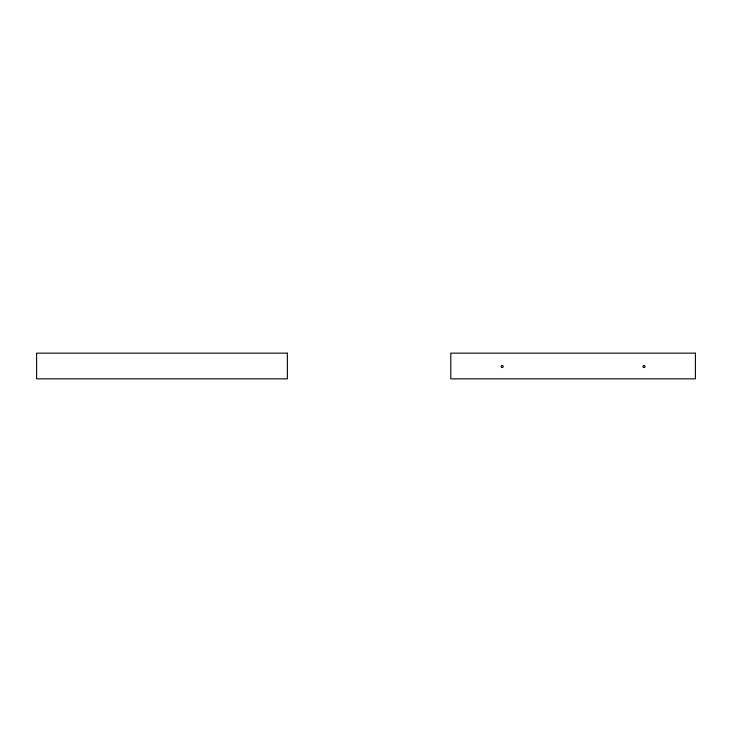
<?xml version="1.0" encoding="UTF-8"?>
<svg xmlns="http://www.w3.org/2000/svg" width="732" height="732" viewBox="0 0 732 732"><rect width="100%" height="100%" fill="white"/><g stroke="black" fill="none" stroke-linecap="round" stroke-linejoin="round"><path stroke-width="1.1" d="M287.374 353.153L36.6 353.153L36.6 378.847L287.374 378.847L287.374 353.153M695.4 353.153L450.793 353.153L450.793 378.847L695.4 378.847L695.4 353.153M643.501 367.4A1.025 1.025 0 0 0 645.038 366.512A1.025 1.025 0 0 0 643.501 365.625A1.025 1.025 0 0 0 643.501 367.4M501.667 367.4A1.025 1.025 0 0 0 503.204 366.512A1.025 1.025 0 0 0 501.667 365.625A1.025 1.025 0 0 0 501.667 367.4"/></g></svg>
